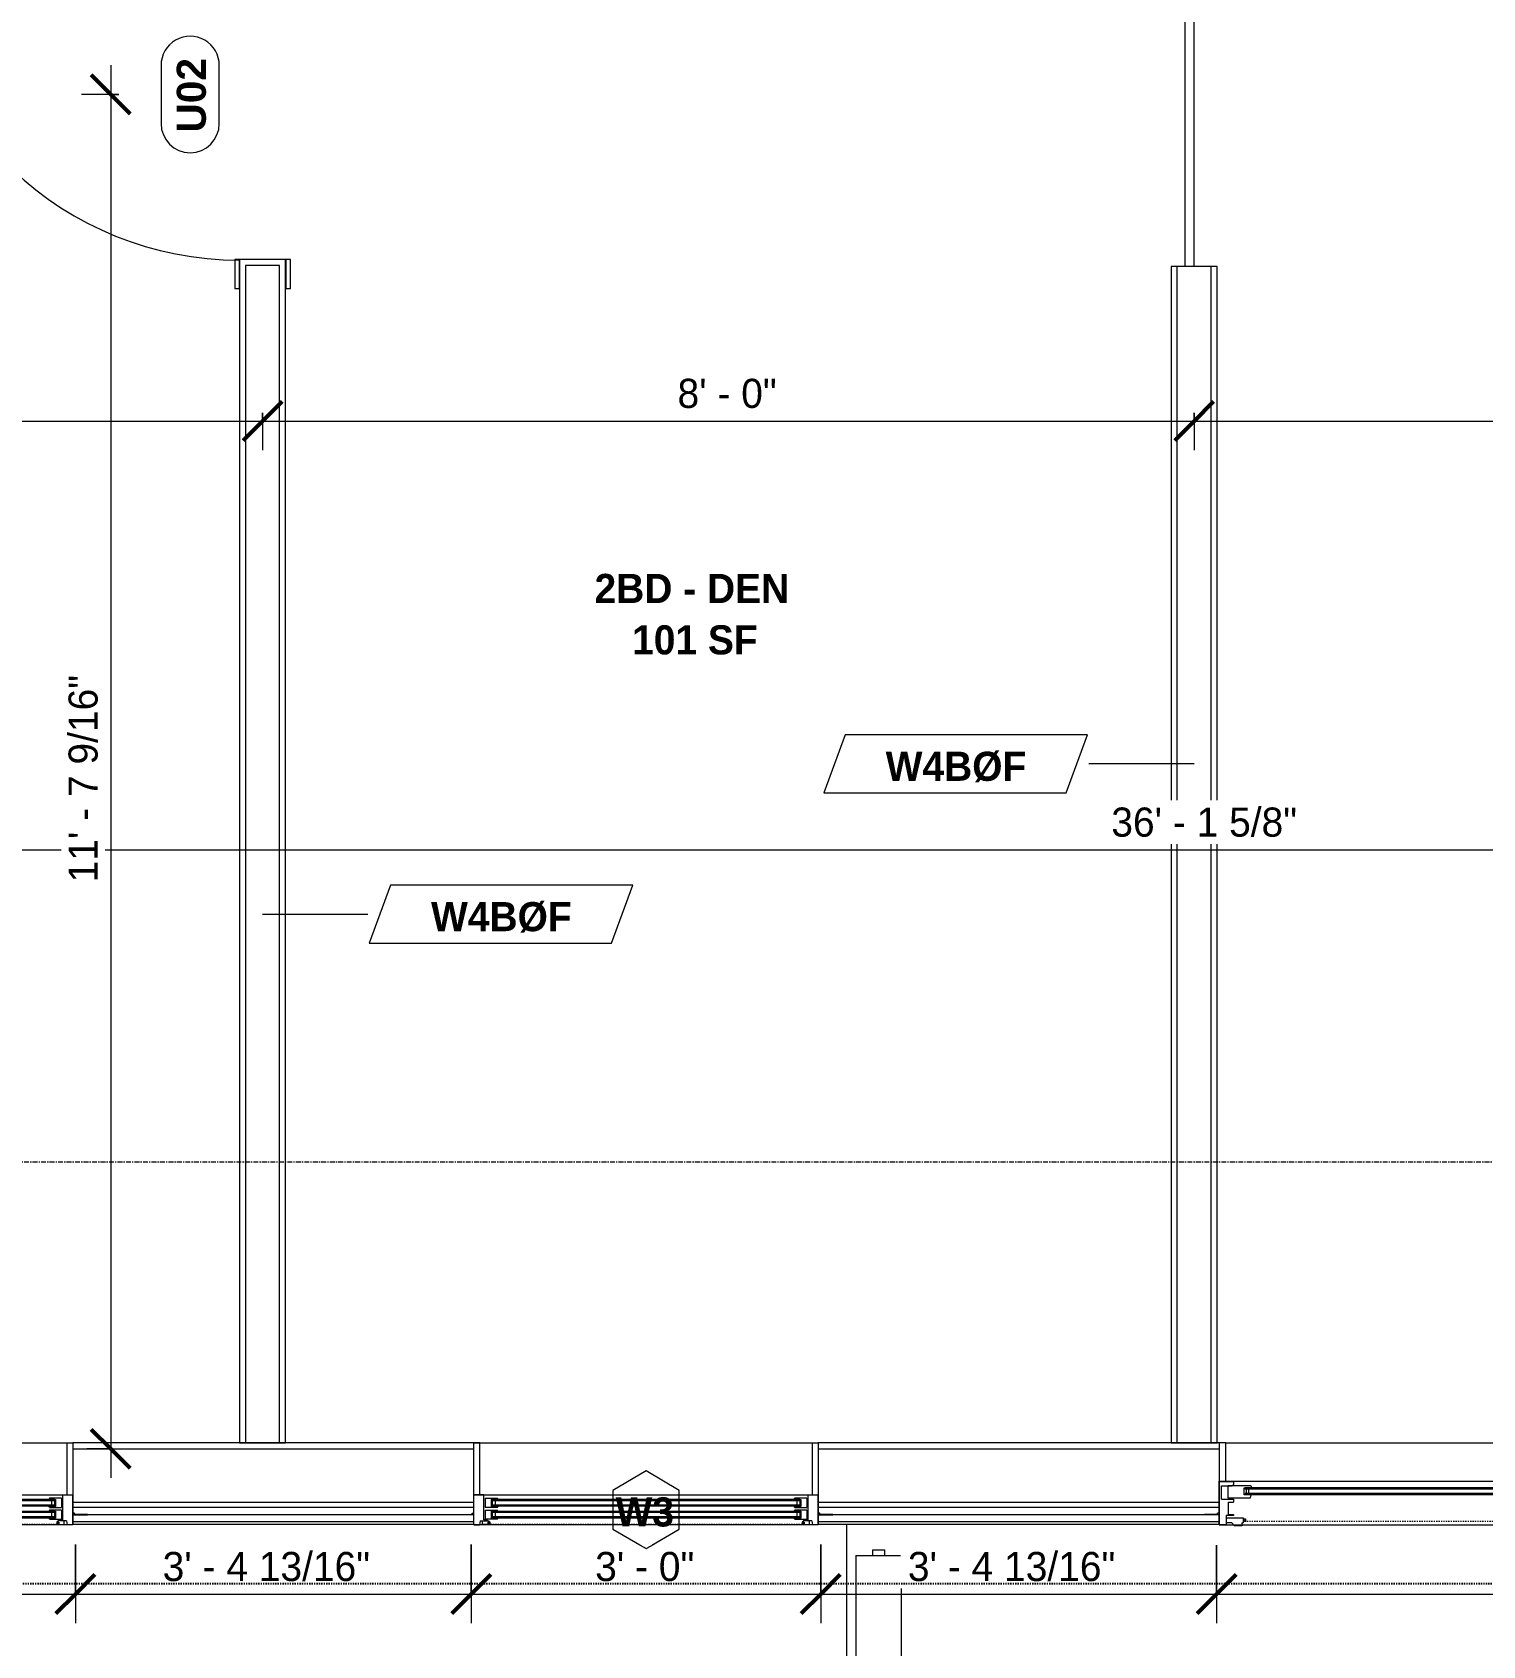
# Model space of a CAD drawing. Header units: inches. Extents: x -4058 to -1781, y 9814 to 12264.
# Drawn here: x -2414.4 to -2265, y 11235.4 to 11401.6 of the extents above; entities that cross this region are included whole.
import ezdxf

# ---------------------------------------------------------------- set-up
doc = ezdxf.new("R2010")
doc.units = ezdxf.units.IN
doc.header["$MEASUREMENT"] = 0
for name, pattern in [('Aligning Line 1_8_', [0.25, 0.125, -0.125]), ('Dash', [0.25, 0.125, -0.125]), ('Dash_2_', [0.25, 0.125, -0.125]), ('Grid Line 1_2_', [0.875, 0.5, -0.125, 0.125, -0.125])]:
    doc.linetypes.add(name, pattern=pattern)
for name, color, linetype, lineweight in [('0-1', 7, 'Continuous', 5), ('0-2', 7, 'Continuous', 9), ('A-ANNO-DIMS', 211, 'Continuous', 9), ('A-ANNO-DIMS-32', 211, 'Continuous', 9), ('A-AREA-IDEN', 2, 'Continuous', 9), ('A-DETL-GENF-1', 7, 'Continuous', 9), ('A-DETL-GENF-2', 92, 'Continuous', 18), ('A-DETL-GENF-HDLN-1', 7, 'Dash', 9), ('A-DETL-GENF-HDLN-2', 1, 'Continuous', 18), ('A-DOOR', 31, 'Continuous', 18), ('A-DOOR-1', 7, 'Continuous', 9), ('A-DOOR-2', 31, 'Continuous', 9), ('A-DOOR-FRAM-1', 7, 'Continuous', 9), ('A-DOOR-IDEN', 31, 'Continuous', 9), ('A-FLOR-1', 7, 'Continuous', 9), ('A-FLOR-2', 192, 'Continuous', 9), ('A-FLOR-HRAL-1', 7, 'Continuous', 9), ('A-GLAZ', 151, 'Continuous', 18), ('A-GLAZ-1', 7, 'Continuous', 9), ('A-GLAZ-IDEN', 152, 'Continuous', 9), ('A-WALL-1', 7, 'Continuous', 9), ('A-WALL-2', 113, 'Continuous', 9), ('A-WALL-IDEN', 211, 'Continuous', 9), ('G-ANNO-SYMB', 111, 'Aligning Line 1_8_', 9), ('S-GRID-1', 1, 'Grid Line 1_2_', 9)]:
    doc.layers.add(name, color=color, linetype=linetype, lineweight=lineweight)
doc.layers.add('0-4', color=250, linetype='Dash_2_')
doc.styles.add('Arial_B', font='arialbd.ttf', dxfattribs={"height": 3})
doc.styles.add('Century Gothic', font='ufonts.com_century-gothic.ttf', dxfattribs={"height": 3})
doc.styles.add('Century Gothic_B', font='GOTHICB.TTF', dxfattribs={"height": 3})
doc.dimstyles.new('MARKETING_DIMENSION', dxfattribs={"dimscale": 12, "dimtxt": 3.132505, "dimasz": 0.333333, "dimexe": 0.25, "dimexo": 0.166667, "dimgap": 0.041667, "dimtad": 1, "dimdec": 4, "dimrnd": 0.0625, "dimzin": 3, "dimdsep": 46, "dimlunit": 4, "dimtxsty": 'Century Gothic', "dimblk1": 'OBLIQUE', "dimblk2": 'OBLIQUE', "dimsah": 1, "dimcen": 0.09, "dimdle": 0.25, "dimazin": 0, "dimtfac": 1, "dimtdec": 4, "dimtix": 1, "dimtmove": 0, "dimatfit": 3, "dimfxl": 1, "dimtvp": 1, "dimtfill": 1, "dimfrac": 2, "dimtolj": 1, "dimtzin": 0, "dimarcsym": 2})
doc.dimstyles.new('THE_DIMENSION_STRING', dxfattribs={"dimscale": 12, "dimtxt": 3.132505, "dimasz": 0.333333, "dimexe": 0.25, "dimexo": 0.166667, "dimgap": 0.041667, "dimtad": 1, "dimdec": 4, "dimrnd": 0.0625, "dimzin": 3, "dimdsep": 46, "dimlunit": 4, "dimtxsty": 'Century Gothic', "dimblk1": 'OBLIQUE', "dimblk2": 'OBLIQUE', "dimsah": 1, "dimcen": 0.09, "dimdle": 0.25, "dimazin": 0, "dimtfac": 1, "dimtdec": 4, "dimtix": 1, "dimtmove": 0, "dimatfit": 3, "dimfxl": 1, "dimtvp": 1, "dimtfill": 1, "dimfrac": 2, "dimtolj": 1, "dimtzin": 0, "dimarcsym": 2})
doc.dimstyles.new('THE_DIMENSION_STRING_3', dxfattribs={"dimscale": 12, "dimtxt": 3.132505, "dimasz": 0.333333, "dimexe": 0.25, "dimexo": 0.166667, "dimgap": 0.041667, "dimtad": 1, "dimdec": 4, "dimrnd": 0.0625, "dimzin": 3, "dimdsep": 46, "dimlunit": 4, "dimtxsty": 'Century Gothic', "dimblk1": 'OBLIQUE', "dimblk2": 'OBLIQUE', "dimsah": 1, "dimcen": 0.09, "dimdle": 0.25, "dimazin": 0, "dimtfac": 1, "dimtdec": 4, "dimtix": 1, "dimtmove": 0, "dimatfit": 3, "dimfxl": 1, "dimtvp": 1, "dimtfill": 1, "dimfrac": 2, "dimtolj": 1, "dimtzin": 0, "dimarcsym": 2})
doc.dimstyles.new('THE_DIMENSION_STRING_4', dxfattribs={"dimscale": 12, "dimtxt": 3.132505, "dimasz": 0.333333, "dimexe": 0.25, "dimexo": 0.166667, "dimgap": 0.041667, "dimtad": 1, "dimdec": 4, "dimrnd": 0.0625, "dimzin": 3, "dimdsep": 46, "dimlunit": 4, "dimtxsty": 'Century Gothic', "dimblk1": 'OBLIQUE', "dimblk2": 'OBLIQUE', "dimsah": 1, "dimcen": 0.09, "dimdle": 0.25, "dimazin": 0, "dimtfac": 1, "dimtdec": 4, "dimtix": 1, "dimtmove": 0, "dimatfit": 3, "dimfxl": 1, "dimtvp": 1, "dimtfill": 1, "dimfrac": 2, "dimtolj": 1, "dimtzin": 0, "dimarcsym": 2})

# ---------------------------------------------------------------- blocks, each defined once
blk = doc.blocks.new('Window-Double_Hung-Marvin-Essential - ESDH3066 - 3rd floor-3357212-UNITS PLANS - 3RD FLOOR')
at = {"layer": 'A-DETL-GENF-HDLN-1'}
blk.add_line((16.1, -4.22), (-16.5, -4.22), dxfattribs=at)
at = {"layer": 'A-DETL-GENF-HDLN-2'}
for p, q in [((-17.13, 4.19), (-17.75, 4.19)), ((-17.13, -1.16), (-17.13, 4.19)), ((17.12, 4.19), (17.75, 4.19)), ((17.12, 4.19), (17.12, -1.16)), ((-16.72, -1.19), (-17.75, -1.19)), ((-17.75, -4.28), (-17.75, -1.19)), ((-16.72, -3.77), (-16.72, -1.19)), ((-16.56, -1.53), (-15.34, -1.53)), ((-16.56, -1.53), (-16.56, -2.47)), ((-15.28, -1.65), (-15.94, -1.65)), ((-15.94, -1.65), (-15.94, -2.37)), ((-15.34, -1.53), (-15.28, -1.59)), ((-15.28, -1.59), (-15.28, -1.65)), ((15.34, -1.53), (15.28, -1.59)), ((15.28, -1.59), (15.28, -1.65)), ((15.28, -1.65), (15.94, -1.65)), ((16.56, -1.53), (15.34, -1.53)), ((15.94, -1.65), (15.94, -2.37)), ((16.56, -1.53), (16.56, -2.47)), ((16.72, -3.77), (16.72, -1.19)), ((16.72, -1.19), (17.75, -1.19)), ((17.75, -4.28), (17.75, -1.19)), ((-19.25, -3.23), (-19.25, -3.19)), ((-19.25, -3.19), (-17.9, -3.19)), ((-17.75, -3.23), (-19.25, -3.23)), ((-17.9, -3.19), (-17.9, -3.08)), ((-17.9, -3.08), (-17.75, -3.08)), ((-15.34, -2.47), (-16.56, -2.47)), ((-16.56, -2.75), (-15.34, -2.75)), ((-16.56, -2.75), (-16.56, -3.69)), ((-15.94, -2.37), (-15.28, -2.37)), ((-15.28, -2.87), (-15.94, -2.87)), ((-15.94, -2.87), (-15.94, -3.59)), ((-15.84, -1.66), (-15.84, -2.35)), ((-15.84, -2.88), (-15.84, -3.57)), ((-15.54, -1.79), (-15.54, -2.23)), ((-15.54, -3.01), (-15.54, -3.45)), ((-15.34, -2.47), (-15.28, -2.41)), ((-15.34, -2.75), (-15.28, -2.81)), ((-15.28, -2.37), (-15.28, -2.41)), ((-15.28, -2.81), (-15.28, -2.87)), ((15.28, -2.37), (15.28, -2.41)), ((15.94, -2.37), (15.28, -2.37)), ((15.34, -2.47), (15.28, -2.41)), ((15.34, -2.75), (15.28, -2.81)), ((15.28, -2.81), (15.28, -2.87)), ((15.28, -2.87), (15.94, -2.87)), ((15.34, -2.47), (16.56, -2.47)), ((16.56, -2.75), (15.34, -2.75)), ((15.54, -1.79), (15.54, -2.23)), ((15.54, -3.01), (15.54, -3.45)), ((15.84, -1.66), (15.84, -2.35)), ((15.84, -2.88), (15.84, -3.57)), ((15.94, -2.87), (15.94, -3.59)), ((16.56, -2.75), (16.56, -3.69)), ((17.9, -3.08), (17.75, -3.08)), ((17.75, -3.23), (19.25, -3.23)), ((17.9, -3.19), (17.9, -3.08)), ((19.25, -3.19), (17.9, -3.19)), ((19.25, -3.23), (19.25, -3.19)), ((-17.75, -4.28), (-17.16, -4.28)), ((-17.08, -3.87), (-17.16, -4.28)), ((-17.08, -3.87), (-16.19, -3.87)), ((-16.85, -4.25), (-16.85, -3.87)), ((-16.3, -4.25), (-16.85, -4.25)), ((-16.38, -3.77), (-16.72, -3.77)), ((-15.34, -3.69), (-16.56, -3.69)), ((-16.38, -3.87), (-16.38, -3.77)), ((-16.18, -4.01), (-16.3, -4.01)), ((-16.3, -4.01), (-16.3, -4.25)), ((-16.19, -3.87), (-16.19, -3.97)), ((-16.19, -3.97), (-16.1, -3.97)), ((-16.18, -4.22), (-16.18, -4.01)), ((-16.18, -4.22), (-16.1, -4.22)), ((-16.1, -3.97), (-16.1, -4.22)), ((-15.94, -3.59), (-15.28, -3.59)), ((-15.34, -3.69), (-15.28, -3.63)), ((-15.28, -3.59), (-15.28, -3.63)), ((15.28, -3.59), (15.28, -3.63)), ((15.94, -3.59), (15.28, -3.59)), ((15.34, -3.69), (15.28, -3.63)), ((15.34, -3.69), (16.56, -3.69)), ((16.19, -3.97), (16.1, -3.97)), ((16.1, -3.97), (16.1, -4.22)), ((16.18, -4.22), (16.1, -4.22)), ((16.18, -4.22), (16.18, -4.01)), ((16.18, -4.01), (16.3, -4.01)), ((17.08, -3.87), (16.19, -3.87)), ((16.19, -3.87), (16.19, -3.97)), ((16.3, -4.01), (16.3, -4.25)), ((16.3, -4.25), (16.85, -4.25)), ((16.38, -3.87), (16.38, -3.77)), ((16.38, -3.77), (16.72, -3.77)), ((16.85, -4.25), (16.85, -3.87)), ((17.08, -3.87), (17.16, -4.28)), ((17.75, -4.28), (17.16, -4.28))]:
    blk.add_line(p, q, dxfattribs=at)
at = {"layer": 'A-GLAZ'}
for p, q in [((15.84, -1.66), (-15.84, -1.66)), ((15.84, -1.79), (-15.84, -1.79)), ((15.84, -2.23), (-15.84, -2.23)), ((15.84, -2.35), (-15.84, -2.35)), ((15.84, -2.88), (-15.84, -2.88)), ((15.84, -3.01), (-15.84, -3.01)), ((15.84, -3.45), (-15.84, -3.45)), ((15.84, -3.57), (-15.84, -3.57))]:
    blk.add_line(p, q, dxfattribs=at)
at = {"layer": 'A-GLAZ-1'}
for p, q in [((-17.75, 4.19), (17.75, 4.19)), ((-17.75, -1.16), (-17.75, 4.19)), ((17.75, 4.19), (17.75, -1.16)), ((-17.75, -1.19), (17.75, -1.19)), ((-17.75, -4.28), (-17.75, -1.19)), ((17.75, -1.19), (17.75, -4.28)), ((17.75, -4.28), (-17.75, -4.28)), ((17.75, -4.19), (20.4, -4.19)), ((20.4, -4.25), (17.75, -4.25)), ((20.4, -4.19), (20.4, -4.25))]:
    blk.add_line(p, q, dxfattribs=at)
blk = doc.blocks.new('Door-Sliding-Marvin-2_Panel_Patio_Door-Essential - MARVIN ESSENTIAL SLIDING - 6_-0_X6_-10_ - 3RD FLOOR-3344819-UNITS PLANS - 3RD FLOOR')
at = {"layer": 'A-DETL-GENF-1'}
for p, q in [((-32.87, 2.72), (-32.87, 2.27)), ((-32.61, 2.72), (-32.61, 2.27))]:
    blk.add_line(p, q, dxfattribs=at)
at = {"layer": 'A-DETL-GENF-2'}
for p, q in [((-35, 4.28), (-35.75, 4.28)), ((-35.75, 4.28), (-35.75, -0.19)), ((-35, 3.31), (-35, 4.28)), ((-37.25, 3.19), (-37.25, 3.23)), ((-35.75, 3.23), (-37.25, 3.23)), ((-35.91, 3.19), (-37.25, 3.19)), ((-35.91, 3.19), (-35.91, 3.08)), ((-35.75, 3.08), (-35.91, 3.08)), ((-34.25, 3.31), (-35, 3.31)), ((-34.81, 3.19), (-32.46, 3.19)), ((-34.81, 1.94), (-34.81, 3.19)), ((-32.41, 1.94), (-34.81, 1.94)), ((-34.25, 3.19), (-34.25, 3.31)), ((-34.25, 1.62), (-34.25, 1.94)), ((-32.38, 2.87), (-33.09, 2.87)), ((-33.09, 2.87), (-33.09, 2.12)), ((-33.09, 2.12), (-32.34, 2.12)), ((-32.98, 2.72), (-32.98, 2.87)), ((-32.98, 2.27), (-32.98, 2.12)), ((-32.46, 3.19), (-32.38, 2.87)), ((-32.34, 2), (-32.41, 1.94)), ((-32.34, 2.12), (-32.34, 2)), ((-35.5, 1.62), (-35.5, 0.25)), ((-35.5, 1.62), (-34.25, 1.62)), ((-35.5, 0.25), (-34.39, 0.25)), ((-34.39, 0.25), (-34.25, 0.1)), ((-34.25, -0.19), (-34.25, 0.1)), ((-35.75, -0.19), (-34.25, -0.19)), ((-35.06, -0.22), (-35.75, -0.22)), ((-35.75, -0.22), (-35.75, -4.19)), ((-35.06, -4.19), (-35.06, -0.22)), ((35.06, -0.22), (35.06, -4.19)), ((35.75, -0.22), (35.06, -0.22)), ((35.75, -4.19), (35.75, -0.22)), ((-35.75, -4.19), (-35.06, -4.19)), ((35.06, -4.19), (35.75, -4.19))]:
    blk.add_line(p, q, dxfattribs=at)
at = {"layer": 'A-DETL-GENF-HDLN-1'}
blk.add_line((1.75, 3.94), (33.01, 3.94), dxfattribs=at)
at = {"layer": 'A-DETL-GENF-HDLN-2'}
for p, q in [((-0.24, 4.05), (-0.24, 3.53)), ((0.34, 4.05), (-0.24, 4.05)), ((-0.24, 3.53), (1.51, 3.53)), ((0.6, 4.36), (0.34, 4.05)), ((1.35, 4.36), (0.6, 4.36)), ((1.35, 4.05), (1.35, 4.36)), ((1.35, 4.05), (1.51, 4.05)), ((1.51, 3.69), (1.51, 4.05)), ((1.71, 3.69), (1.51, 3.69)), ((1.51, 3.65), (1.75, 3.65)), ((1.51, 3.53), (1.51, 3.65)), ((1.64, 3.83), (1.64, 3.94)), ((1.75, 3.94), (1.64, 3.94)), ((1.64, 3.83), (1.71, 3.83)), ((1.71, 3.83), (1.71, 3.69)), ((1.75, 3.65), (1.75, 3.94)), ((33.01, 3.94), (33.12, 3.94)), ((33.01, 3.65), (33.01, 3.94)), ((33.25, 3.65), (33.01, 3.65)), ((33.12, 3.83), (33.05, 3.83)), ((33.05, 3.83), (33.05, 3.69)), ((33.05, 3.69), (33.25, 3.69)), ((33.12, 3.83), (33.12, 3.94)), ((33.25, 3.69), (33.25, 4.05)), ((33.41, 4.05), (33.25, 4.05)), ((33.25, 3.53), (33.25, 3.65)), ((35, 3.53), (33.25, 3.53)), ((33.41, 4.05), (33.41, 4.36)), ((33.41, 4.36), (34.16, 4.36)), ((34.16, 4.36), (34.42, 4.05)), ((34.42, 4.05), (35, 4.05)), ((35, 4.28), (35.75, 4.28)), ((35, 3.31), (35, 4.28)), ((35.75, 4.28), (35.75, -0.19)), ((-32.87, 2.72), (-32.87, 2.27)), ((-32.61, 2.72), (-32.61, 2.27)), ((-0.66, 2.12), (-1.41, 2.12)), ((-1.41, 2.12), (-1.41, 2)), ((-1.41, 2), (-1.34, 1.94)), ((-1.29, 3.19), (-1.38, 2.87)), ((-1.38, 2.87), (-0.66, 2.87)), ((-1.34, 1.94), (0.87, 1.94)), ((0.87, 3.19), (-1.29, 3.19)), ((-1.14, 2.72), (-1.14, 2.27)), ((-0.88, 2.72), (-0.88, 2.27)), ((0.24, 1.82), (-0.88, 1.72)), ((-0.88, 0.25), (-0.88, 1.72)), ((-0.77, 2.72), (-0.77, 2.87)), ((-0.77, 2.27), (-0.77, 2.12)), ((-0.66, 2.87), (-0.66, 2.12)), ((-0.43, 1.68), (0.43, 1.76)), ((-0.43, 1.58), (-0.43, 1.68)), ((-0.24, 1.62), (0.87, 1.72)), ((-0.24, 1.62), (-0.24, 1.7)), ((0.24, 1.93), (0.24, 1.86)), ((0.24, 1.86), (0.43, 1.86)), ((0.24, 1.82), (0.24, 1.74)), ((0.43, 1.86), (0.43, 1.76)), ((0.87, 1.72), (0.87, 3.19)), ((34.25, 3.19), (34.25, 3.31)), ((34.25, 3.31), (35, 3.31)), ((34.81, 3.19), (34.25, 3.19)), ((34.81, 1.94), (34.25, 1.94)), ((34.25, 1.62), (34.25, 1.94)), ((34.81, 1.94), (34.81, 3.19)), ((35.75, 3.23), (37.25, 3.23)), ((35.75, 3.08), (35.9, 3.08)), ((35.9, 3.19), (35.9, 3.08)), ((35.9, 3.19), (37.25, 3.19)), ((37.25, 3.19), (37.25, 3.23)), ((-0.88, 1.5), (1.29, 1.5)), ((1.34, 0.25), (-0.88, 0.25)), ((-0.24, 1.58), (-0.43, 1.58)), ((-0.24, 1.51), (-0.24, 1.58)), ((0.66, 1.19), (0.66, 0.44)), ((1.37, 1.19), (0.66, 1.19)), ((0.66, 0.44), (1.41, 0.44)), ((0.77, 1.04), (0.77, 1.19)), ((0.77, 0.58), (0.77, 0.44)), ((0.88, 1.04), (0.88, 0.58)), ((1.14, 1.04), (1.14, 0.58)), ((1.29, 1.5), (1.37, 1.19)), ((1.41, 0.31), (1.34, 0.25)), ((1.41, 0.44), (1.41, 0.31)), ((33.16, 0.44), (32.41, 0.44)), ((32.41, 0.44), (32.41, 0.31)), ((32.41, 0.31), (32.47, 0.25)), ((32.52, 1.5), (32.44, 1.19)), ((32.44, 1.19), (33.16, 1.19)), ((32.47, 0.25), (34.84, 0.25)), ((34.84, 1.5), (32.52, 1.5)), ((32.68, 1.04), (32.68, 0.58)), ((32.93, 1.04), (32.93, 0.58)), ((33.04, 1.04), (33.04, 1.19)), ((33.04, 0.58), (33.04, 0.44)), ((33.16, 1.19), (33.16, 0.44)), ((35.5, 1.62), (34.25, 1.62)), ((34.39, 0.25), (34.25, 0.1)), ((34.25, -0.19), (34.25, 0.1)), ((35.5, 0.25), (34.39, 0.25)), ((34.84, 0.25), (34.84, 1.5)), ((35.5, 1.62), (35.5, 0.25)), ((35.75, -0.19), (34.25, -0.19))]:
    blk.add_line(p, q, dxfattribs=at)
at = {"layer": 'A-DOOR'}
for p, q in [((-32.98, 2.87), (-0.77, 2.87)), ((-32.98, 2.72), (-0.77, 2.72)), ((-32.98, 2.27), (-0.77, 2.27)), ((-32.98, 2.12), (-0.77, 2.12)), ((0.77, 1.19), (33.04, 1.19)), ((0.77, 1.04), (33.04, 1.04)), ((0.77, 0.58), (33.04, 0.58)), ((0.77, 0.44), (33.04, 0.44))]:
    blk.add_line(p, q, dxfattribs=at)
at = {"layer": 'A-DOOR-1'}
for p, q in [((-35.75, 4.25), (-40.68, 4.25)), ((-40.68, 4.25), (-40.68, 4.19))]:
    blk.add_line(p, q, dxfattribs=at)
at = {"layer": 'A-DOOR-FRAM-1'}
for p, q in [((35.75, 4.28), (-35.75, 4.28)), ((-35.75, 4.28), (-35.75, -0.19)), ((35.75, -0.19), (35.75, 4.28)), ((-35.75, -0.19), (35.75, -0.19))]:
    blk.add_line(p, q, dxfattribs=at)
blk = doc.blocks.new('Railing - Baluster_01-2700443-UNITS PLANS - 3RD FLOOR')
at = {"layer": 'A-FLOR-HRAL-1'}
for p, q in [((-0.59, 1.18), (0.59, 1.18)), ((-0.59, 0.59), (-0.59, 1.18)), ((0.59, 1.18), (0.59, 0.59))]:
    blk.add_line(p, q, dxfattribs=at)
blk = doc.blocks.new('Railing - Railing-3381855-UNITS PLANS - 3RD FLOOR')
at = {"layer": 'A-FLOR-HRAL-1'}
for p, q in [((-2329.57, 11244.64), (-2329.57, 11181.39)), ((-2329.57, 11244.64), (-2329.1, 11244.64)), ((-2329.1, 11244.64), (-2325.32, 11244.64)), ((-2325.32, 11244.64), (-2324.85, 11244.64)), ((-2324.85, 11186.11), (-2324.85, 11244.64)), ((-2220.25, 11244.64), (-2220.25, 11186.11)), ((-2220.25, 11244.64), (-2219.78, 11244.64)), ((-2219.78, 11244.64), (-2216, 11244.64)), ((-2216, 11244.64), (-2215.52, 11244.64)), ((-2215.52, 11214.59), (-2215.52, 11244.64)), ((-2215.52, 11181.39), (-2215.52, 11210.26)), ((-2220.25, 11186.11), (-2324.85, 11186.11)), ((-2329.57, 11181.39), (-2215.52, 11181.39))]:
    blk.add_line(p, q, dxfattribs=at)
for points, knots in [([(-2325.32, 11185.64), (-2325.28, 11185.68), (-2325.22, 11185.74), (-2325.14, 11185.82), (-2325.09, 11185.87), (-2325.06, 11185.9), (-2325.02, 11185.94), (-2324.99, 11185.97), (-2324.97, 11186), (-2324.94, 11186.02), (-2324.91, 11186.05), (-2324.88, 11186.08), (-2324.86, 11186.11), (-2324.85, 11186.11), (-2324.85, 11186.11)], [0, 0, 0, 0, 0.166667, 0.25, 0.333333, 0.375, 0.416667, 0.5, 0.541667, 0.583333, 0.666667, 0.75, 0.833333, 1, 1, 1, 1]), ([(-2219.78, 11185.64), (-2219.82, 11185.68), (-2219.88, 11185.74), (-2219.96, 11185.82), (-2220, 11185.87), (-2220.04, 11185.9), (-2220.07, 11185.94), (-2220.1, 11185.97), (-2220.13, 11186), (-2220.16, 11186.02), (-2220.19, 11186.05), (-2220.21, 11186.08), (-2220.24, 11186.11), (-2220.25, 11186.11), (-2220.25, 11186.11)], [0, 0, 0, 0, 0.166667, 0.25, 0.333333, 0.375, 0.416667, 0.5, 0.541667, 0.583333, 0.666667, 0.75, 0.833333, 1, 1, 1, 1]), ([(-2329.57, 11181.39), (-2329.57, 11181.39), (-2329.56, 11181.4), (-2329.54, 11181.42), (-2329.51, 11181.45), (-2329.48, 11181.48), (-2329.46, 11181.51), (-2329.43, 11181.53), (-2329.39, 11181.57), (-2329.35, 11181.62), (-2329.31, 11181.65), (-2329.27, 11181.69), (-2329.2, 11181.76), (-2329.14, 11181.82), (-2329.1, 11181.86)], [0, 0, 0, 0, 0.166667, 0.25, 0.333333, 0.416667, 0.458333, 0.5, 0.583333, 0.666667, 0.708333, 0.75, 0.833333, 1, 1, 1, 1]), ([(-2215.52, 11181.39), (-2215.52, 11181.39), (-2215.53, 11181.4), (-2215.56, 11181.42), (-2215.59, 11181.45), (-2215.61, 11181.48), (-2215.64, 11181.51), (-2215.67, 11181.53), (-2215.71, 11181.57), (-2215.75, 11181.62), (-2215.79, 11181.65), (-2215.82, 11181.69), (-2215.89, 11181.76), (-2215.95, 11181.82), (-2216, 11181.86)], [0, 0, 0, 0, 0.166667, 0.25, 0.333333, 0.416667, 0.458333, 0.5, 0.583333, 0.666667, 0.708333, 0.75, 0.833333, 1, 1, 1, 1])]:
    blk.add_open_spline(points, degree=3, knots=knots, dxfattribs=at)
blk.add_blockref('Railing - Baluster_01-2700443-UNITS PLANS - 3RD FLOOR', (-2327.21, 11244.05))
blk = doc.blocks.new('CTR - 1st Phase - Shell_rvt-1-UNITS PLANS - 3RD FLOOR')
at = {"layer": 'A-FLOR-1'}
blk.add_line((-2330.54, 11247.89), (-2330.54, 11214.97), dxfattribs=at)
at = {"layer": 'A-WALL-1'}
for p, q in [((-2368.94, 11256.26), (-2410.24, 11256.26)), ((-2410.24, 11255.64), (-2368.94, 11255.64)), ((-2292.14, 11256.26), (-2333.44, 11256.26)), ((-2333.44, 11255.64), (-2292.14, 11255.64)), ((-2292.14, 11252.26), (-2292.14, 11252.3)), ((-2410.24, 11250.92), (-2410.24, 11250.89)), ((-2410.24, 11250.14), (-2368.94, 11250.14)), ((-2368.94, 11250.89), (-2368.94, 11250.92)), ((-2333.44, 11250.92), (-2333.44, 11250.89)), ((-2333.44, 11250.14), (-2292.14, 11250.14)), ((-2410.24, 11249.64), (-2368.94, 11249.64)), ((-2410.24, 11248.89), (-2368.94, 11248.89)), ((-2333.44, 11249.64), (-2292.14, 11249.64)), ((-2333.44, 11248.89), (-2292.14, 11248.89)), ((-2410.24, 11248.14), (-2368.94, 11248.14)), ((-2407.59, 11247.89), (-2368.94, 11247.89)), ((-2333.44, 11248.14), (-2292.14, 11248.14)), ((-2330.79, 11247.89), (-2292.14, 11247.89))]:
    blk.add_line(p, q, dxfattribs=at)
at = {"layer": '0-2'}
for name, p in [('Window-Double_Hung-Marvin-Essential - ESDH3066 - 3rd floor-3357212-UNITS PLANS - 3RD FLOOR', (-2427.99, 11252.08)), ('Window-Double_Hung-Marvin-Essential - ESDH3066 - 3rd floor-3357212-UNITS PLANS - 3RD FLOOR', (-2351.19, 11252.08)), ('Railing - Railing-3381855-UNITS PLANS - 3RD FLOOR', (0, 0))]:
    blk.add_blockref(name, p, dxfattribs=at)
at = {"layer": '0-2', "rotation": 180}
blk.add_blockref('Door-Sliding-Marvin-2_Panel_Patio_Door-Essential - MARVIN ESSENTIAL SLIDING - 6_-0_X6_-10_ - 3RD FLOOR-3344819-UNITS PLANS - 3RD FLOOR', (-2256.39, 11252.08), dxfattribs=at)
blk = doc.blocks.new('SWING - SINGLE - FLUSH - SWING - FLUSH - 2-10 x 6-8 - PRIVACY-4202128-UNITS PLANS - 3RD FLOOR')
at = {"layer": 'A-DOOR-2'}
for p, q in [((15, 2.37), (15, 36.38)), ((17, 36.38), (15, 36.38)), ((17, 2.37), (17, 36.38)), ((-17, 2.87), (-20, 2.87)), ((-20, 2.87), (-20, 2.37)), ((-20, 2.37), (-17, 2.37)), ((-17, 2.37), (-17, 2.87)), ((17, 2.37), (15, 2.37)), ((20, 2.87), (17, 2.87)), ((17, 2.87), (17, 2.37)), ((17, 2.37), (20, 2.37)), ((20, 2.37), (20, 2.87)), ((-17, -2.38), (-20, -2.38)), ((-20, -2.38), (-20, -2.88)), ((-20, -2.88), (-17, -2.88)), ((-17, -2.88), (-17, -2.38)), ((20, -2.38), (17, -2.38)), ((17, -2.38), (17, -2.88)), ((17, -2.88), (20, -2.88)), ((20, -2.88), (20, -2.38))]:
    blk.add_line(p, q, dxfattribs=at)
blk.add_arc((17, 2.37), 34.07, 93.3657, 180, dxfattribs=at)
blk = doc.blocks.new('DIMBLOCK140-UNITS PLANS - 3RD FLOOR')
at = {"layer": 'A-ANNO-DIMS-32'}
for p, q in [((-2445.99, 11245.8), (-2445.99, 11237.68)), ((-2445.99, 11240.68), (-2445.99, 11245.8)), ((-2409.99, 11245.8), (-2409.99, 11237.68)), ((-2409.99, 11240.68), (-2409.99, 11245.8)), ((-2445.99, 11240.68), (-2409.99, 11240.68))]:
    blk.add_line(p, q, dxfattribs=at)
at = {"layer": 'A-ANNO-DIMS-32', "lineweight": 50}
for p, q in [((-2445.99, 11240.68), (-2443.99, 11242.68)), ((-2409.99, 11240.68), (-2407.99, 11242.68)), ((-2445.99, 11240.68), (-2447.99, 11238.68)), ((-2409.99, 11240.68), (-2411.99, 11238.68))]:
    blk.add_line(p, q, dxfattribs=at)
at = {"layer": 'A-ANNO-DIMS-32', "color": 0, "insert": (-2433.23, 11245.02), "char_height": 3, "width": 12.5897, "attachment_point": 1, "line_spacing_factor": 0.984502, "style": 'Century Gothic', "bg_fill": 3, "box_fill_scale": 1.25, "bg_fill_color": 256, "bg_fill_true_color": 13158600, "bg_fill_transparency": 0}
blk.add_mtext('3\' - 0"', dxfattribs=at)
blk = doc.blocks.new('_Oblique')
at = {"color": 0, "linetype": 'ByBlock', "lineweight": -2}
blk.add_line((-0.5, -0.5), (0.5, 0.5), dxfattribs=at)
blk = doc.blocks.new('DIMBLOCK141-UNITS PLANS - 3RD FLOOR')
at = {"layer": 'A-ANNO-DIMS-32'}
for p, q in [((-2409.99, 11245.8), (-2409.99, 11237.68)), ((-2409.99, 11240.68), (-2409.99, 11245.8)), ((-2369.19, 11245.8), (-2369.19, 11237.68)), ((-2369.19, 11240.68), (-2369.19, 11245.8)), ((-2409.99, 11240.68), (-2369.19, 11240.68))]:
    blk.add_line(p, q, dxfattribs=at)
at = {"layer": 'A-ANNO-DIMS-32', "lineweight": 50}
for p, q in [((-2409.99, 11240.68), (-2407.99, 11242.68)), ((-2369.19, 11240.68), (-2367.19, 11242.68)), ((-2409.99, 11240.68), (-2411.99, 11238.68)), ((-2369.19, 11240.68), (-2371.19, 11238.68))]:
    blk.add_line(p, q, dxfattribs=at)
at = {"layer": 'A-ANNO-DIMS-32', "color": 0, "insert": (-2401, 11245.02), "char_height": 3, "width": 27.387, "attachment_point": 1, "line_spacing_factor": 0.984502, "style": 'Century Gothic', "bg_fill": 3, "box_fill_scale": 1.25, "bg_fill_color": 256, "bg_fill_true_color": 13158600, "bg_fill_transparency": 0}
blk.add_mtext('3\' - 4 13/16"', dxfattribs=at)
blk = doc.blocks.new('DIMBLOCK142-UNITS PLANS - 3RD FLOOR')
at = {"layer": 'A-ANNO-DIMS-32'}
for p, q in [((-2369.19, 11245.8), (-2369.19, 11237.68)), ((-2369.19, 11240.68), (-2369.19, 11245.8)), ((-2333.19, 11245.8), (-2333.19, 11237.68)), ((-2333.19, 11240.68), (-2333.19, 11245.8)), ((-2369.19, 11240.68), (-2333.19, 11240.68))]:
    blk.add_line(p, q, dxfattribs=at)
at = {"layer": 'A-ANNO-DIMS-32', "lineweight": 50}
for p, q in [((-2369.19, 11240.68), (-2367.19, 11242.68)), ((-2333.19, 11240.68), (-2331.19, 11242.68)), ((-2369.19, 11240.68), (-2371.19, 11238.68)), ((-2333.19, 11240.68), (-2335.19, 11238.68))]:
    blk.add_line(p, q, dxfattribs=at)
at = {"layer": 'A-ANNO-DIMS-32', "color": 0, "insert": (-2356.43, 11245.02), "char_height": 3, "width": 12.5897, "attachment_point": 1, "line_spacing_factor": 0.984502, "style": 'Century Gothic', "bg_fill": 3, "box_fill_scale": 1.25, "bg_fill_color": 256, "bg_fill_true_color": 13158600, "bg_fill_transparency": 0}
blk.add_mtext('3\' - 0"', dxfattribs=at)
blk = doc.blocks.new('DIMBLOCK143-UNITS PLANS - 3RD FLOOR')
at = {"layer": 'A-ANNO-DIMS-32'}
for p, q in [((-2333.19, 11245.8), (-2333.19, 11237.68)), ((-2333.19, 11240.68), (-2333.19, 11245.8)), ((-2292.39, 11245.71), (-2292.39, 11237.68)), ((-2292.39, 11240.68), (-2292.39, 11245.71)), ((-2333.19, 11240.68), (-2292.39, 11240.68))]:
    blk.add_line(p, q, dxfattribs=at)
at = {"layer": 'A-ANNO-DIMS-32', "lineweight": 50}
for p, q in [((-2333.19, 11240.68), (-2331.19, 11242.68)), ((-2292.39, 11240.68), (-2290.39, 11242.68)), ((-2333.19, 11240.68), (-2335.19, 11238.68)), ((-2292.39, 11240.68), (-2294.39, 11238.68))]:
    blk.add_line(p, q, dxfattribs=at)
at = {"layer": 'A-ANNO-DIMS-32', "color": 0, "insert": (-2324.2, 11245.02), "char_height": 3, "width": 27.387, "attachment_point": 1, "line_spacing_factor": 0.984502, "style": 'Century Gothic', "bg_fill": 3, "box_fill_scale": 1.25, "bg_fill_color": 256, "bg_fill_true_color": 13158600, "bg_fill_transparency": 0}
blk.add_mtext('3\' - 4 13/16"', dxfattribs=at)
blk = doc.blocks.new('DIMBLOCK144-UNITS PLANS - 3RD FLOOR')
at = {"layer": 'A-ANNO-DIMS-32'}
for p, q in [((-2292.39, 11245.71), (-2292.39, 11237.68)), ((-2292.39, 11240.68), (-2292.39, 11245.71)), ((-2220.39, 11245.71), (-2220.39, 11237.68)), ((-2220.39, 11240.68), (-2220.39, 11245.71)), ((-2292.39, 11240.68), (-2220.39, 11240.68))]:
    blk.add_line(p, q, dxfattribs=at)
at = {"layer": 'A-ANNO-DIMS-32', "lineweight": 50}
for p, q in [((-2292.39, 11240.68), (-2290.39, 11242.68)), ((-2220.39, 11240.68), (-2218.39, 11242.68)), ((-2292.39, 11240.68), (-2294.39, 11238.68)), ((-2220.39, 11240.68), (-2222.39, 11238.68))]:
    blk.add_line(p, q, dxfattribs=at)
at = {"layer": 'A-ANNO-DIMS-32', "color": 0, "insert": (-2261.63, 11245.02), "char_height": 3, "width": 12.5897, "attachment_point": 1, "line_spacing_factor": 0.984502, "style": 'Century Gothic', "bg_fill": 3, "box_fill_scale": 1.25, "bg_fill_color": 256, "bg_fill_true_color": 13158600, "bg_fill_transparency": 0}
blk.add_mtext('6\' - 0"', dxfattribs=at)
blk = doc.blocks.new('DIMBLOCK553-UNITS PLANS - 3RD FLOOR')
at = {"layer": 'A-ANNO-DIMS-32', "lineweight": 50}
for p, q in [((-2509.81, 11317.36), (-2507.81, 11319.36)), ((-2076.17, 11317.36), (-2074.17, 11319.36)), ((-2509.81, 11317.36), (-2511.81, 11315.36)), ((-2076.17, 11317.36), (-2078.17, 11315.36))]:
    blk.add_line(p, q, dxfattribs=at)
at = {"layer": 'A-ANNO-DIMS-32'}
for p, q in [((-2509.81, 11318.19), (-2509.81, 11314.36)), ((-2509.81, 11317.36), (-2509.81, 11318.19)), ((-2509.81, 11317.36), (-2076.17, 11317.36)), ((-2076.17, 11318.19), (-2076.17, 11314.36)), ((-2076.17, 11317.36), (-2076.17, 11318.19))]:
    blk.add_line(p, q, dxfattribs=at)
at = {"layer": 'A-ANNO-DIMS-32', "color": 0, "insert": (-2303.24, 11321.71), "char_height": 3, "width": 24.5827, "attachment_point": 1, "line_spacing_factor": 0.984502, "style": 'Century Gothic', "bg_fill": 3, "box_fill_scale": 1.25, "bg_fill_color": 256, "bg_fill_true_color": 13158600, "bg_fill_transparency": 0}
blk.add_mtext('36\' - 1 5/8"', dxfattribs=at)
blk = doc.blocks.new('Window Tag - ONE-4156801-UNITS PLANS - 3RD FLOOR')
at = {"layer": 'A-GLAZ-IDEN'}
for p, q in [((0, 0.125), (-0.1071, 0.0619)), ((0.107, 0.062), (0, 0.125)), ((-0.1071, 0.0619), (-0.1071, -0.0619)), ((0.107, -0.0624), (0.107, 0.062)), ((-0.1071, -0.0619), (0, -0.125)), ((0, -0.125), (0.107, -0.0624))]:
    blk.add_line(p, q, dxfattribs=at)
blk = doc.blocks.new('DIMBLOCK973-UNITS PLANS - 3RD FLOOR')
at = {"layer": 'A-ANNO-DIMS-32'}
for p, q in [((-2513.12, 11354.62), (-2513.12, 11364.53)), ((-2516.12, 11361.53), (-2390.7, 11361.53)), ((-2513.12, 11361.53), (-2513.12, 11354.62)), ((-2390.7, 11362.36), (-2390.7, 11358.53)), ((-2390.7, 11361.53), (-2390.7, 11362.36))]:
    blk.add_line(p, q, dxfattribs=at)
at = {"layer": 'A-ANNO-DIMS-32', "lineweight": 50}
for p, q in [((-2513.12, 11361.53), (-2511.12, 11363.53)), ((-2390.7, 11361.53), (-2388.7, 11363.53)), ((-2513.12, 11361.53), (-2515.12, 11359.53)), ((-2390.7, 11361.53), (-2392.7, 11359.53))]:
    blk.add_line(p, q, dxfattribs=at)
at = {"layer": 'A-ANNO-DIMS-32', "color": 0, "insert": (-2463.32, 11365.88), "char_height": 3, "width": 27.387, "attachment_point": 1, "line_spacing_factor": 0.984502, "style": 'Century Gothic', "bg_fill": 3, "box_fill_scale": 1.25, "bg_fill_color": 256, "bg_fill_true_color": 13158600, "bg_fill_transparency": 0}
blk.add_mtext('10\' - 2 7/16"', dxfattribs=at)
blk = doc.blocks.new('DIMBLOCK974-UNITS PLANS - 3RD FLOOR')
at = {"layer": 'A-ANNO-DIMS-32', "lineweight": 50}
for p, q in [((-2390.7, 11361.53), (-2388.7, 11363.53)), ((-2294.7, 11361.53), (-2292.7, 11363.53)), ((-2390.7, 11361.53), (-2392.7, 11359.53)), ((-2294.7, 11361.53), (-2296.7, 11359.53))]:
    blk.add_line(p, q, dxfattribs=at)
at = {"layer": 'A-ANNO-DIMS-32'}
for p, q in [((-2390.7, 11362.36), (-2390.7, 11358.53)), ((-2390.7, 11361.53), (-2390.7, 11362.36)), ((-2390.7, 11361.53), (-2294.7, 11361.53)), ((-2294.7, 11362.36), (-2294.7, 11358.53)), ((-2294.7, 11361.53), (-2294.7, 11362.36))]:
    blk.add_line(p, q, dxfattribs=at)
at = {"layer": 'A-ANNO-DIMS-32', "color": 0, "insert": (-2347.94, 11365.88), "char_height": 3, "width": 12.5897, "attachment_point": 1, "line_spacing_factor": 0.984502, "style": 'Century Gothic', "bg_fill": 3, "box_fill_scale": 1.25, "bg_fill_color": 256, "bg_fill_true_color": 13158600, "bg_fill_transparency": 0}
blk.add_mtext('8\' - 0"', dxfattribs=at)
blk = doc.blocks.new('DIMBLOCK975-UNITS PLANS - 3RD FLOOR')
at = {"layer": 'A-ANNO-DIMS-32', "lineweight": 50}
for p, q in [((-2294.7, 11361.53), (-2292.7, 11363.53)), ((-2076.17, 11361.53), (-2074.17, 11363.53)), ((-2294.7, 11361.53), (-2296.7, 11359.53)), ((-2076.17, 11361.53), (-2078.17, 11359.53))]:
    blk.add_line(p, q, dxfattribs=at)
at = {"layer": 'A-ANNO-DIMS-32'}
for p, q in [((-2076.17, 11359.11), (-2076.17, 11364.53)), ((-2294.7, 11362.36), (-2294.7, 11358.53)), ((-2294.7, 11361.53), (-2294.7, 11362.36)), ((-2294.7, 11361.53), (-2073.17, 11361.53)), ((-2076.17, 11361.53), (-2076.17, 11359.11))]:
    blk.add_line(p, q, dxfattribs=at)
at = {"layer": 'A-ANNO-DIMS-32', "color": 0, "insert": (-2195.68, 11365.88), "char_height": 3, "width": 24.5827, "attachment_point": 1, "line_spacing_factor": 0.984502, "style": 'Century Gothic', "bg_fill": 3, "box_fill_scale": 1.25, "bg_fill_color": 256, "bg_fill_true_color": 13158600, "bg_fill_transparency": 0}
blk.add_mtext('18\' - 2 1/2"', dxfattribs=at)
blk = doc.blocks.new('Wall Tag - Arch Wall-3956453-UNITS PLANS - 3RD FLOOR')
at = {"layer": 'A-WALL-IDEN'}
for p, q in [((-0.3561, 0.0937), (-0.4244, -0.0937)), ((0.4244, 0.0937), (-0.3561, 0.0937)), ((0.3561, -0.0937), (0.4244, 0.0937)), ((-0.4244, -0.0937), (0.3561, -0.0937))]:
    blk.add_line(p, q, dxfattribs=at)
blk = doc.blocks.new('Door Tag - Type Mark-2601225-UNITS PLANS - 3RD FLOOR')
at = {"layer": 'A-DOOR-IDEN'}
for p, q in [((0.09375, 0.09375), (-0.09375, 0.09375)), ((-0.09375, -0.09375), (0.09375, -0.09375))]:
    blk.add_line(p, q, dxfattribs=at)
for centre, start, end in [((-0.09375, 0), 90, 270), ((0.09375, 0), 270, 90)]:
    blk.add_arc(centre, 0.09375, start, end, dxfattribs=at)
blk = doc.blocks.new('DIMBLOCK1002-UNITS PLANS - 3RD FLOOR')
at = {"layer": 'A-ANNO-DIMS-32'}
for p, q in [((-2406.35, 11398.18), (-2406.35, 11252.64)), ((-2405.52, 11395.18), (-2409.35, 11395.18)), ((-2406.35, 11395.18), (-2405.52, 11395.18)), ((-2408.81, 11255.64), (-2403.35, 11255.64)), ((-2406.35, 11255.64), (-2408.81, 11255.64))]:
    blk.add_line(p, q, dxfattribs=at)
at = {"layer": 'A-ANNO-DIMS-32', "lineweight": 50}
for p, q in [((-2406.35, 11395.18), (-2408.35, 11397.18)), ((-2406.35, 11395.18), (-2404.35, 11393.18)), ((-2406.35, 11255.64), (-2408.35, 11257.64)), ((-2406.35, 11255.64), (-2404.35, 11253.64))]:
    blk.add_line(p, q, dxfattribs=at)
at = {"layer": 'A-ANNO-DIMS-32', "color": 0, "insert": (-2410.7, 11314), "char_height": 3, "width": 27.387, "attachment_point": 1, "rotation": 90, "line_spacing_factor": 0.984502, "style": 'Century Gothic', "bg_fill": 3, "box_fill_scale": 1.25, "bg_fill_color": 256, "bg_fill_true_color": 13158600, "bg_fill_transparency": 0}
blk.add_mtext('11\' - 7 9/16"', dxfattribs=at)

msp = doc.modelspace()

# ---------------------------------------------------------------- linework, layer by layer
at = {"layer": 'A-FLOR-2'}
for p, q in [((-2295.62374, 11377.45458), (-2295.62374, 11415.1769)), ((-2294.69874, 11377.45458), (-2294.69874, 11415.1769)), ((-2291.44874, 11256.2644), (-2221.32374, 11256.2644))]:
    msp.add_line(p, q, dxfattribs=at)
at = {"layer": 'A-WALL-2'}
for p, q in [((-2393.07374, 11378.1769), (-2393.07374, 11256.2644)), ((-2388.32374, 11378.1769), (-2393.07374, 11378.1769)), ((-2388.32374, 11256.2644), (-2388.32374, 11378.1769)), ((-2392.44874, 11377.5519), (-2392.44874, 11256.2644)), ((-2388.94874, 11377.5519), (-2392.44874, 11377.5519)), ((-2388.94874, 11256.2644), (-2388.94874, 11377.5519)), ((-2297.07374, 11377.45458), (-2297.07374, 11256.2644)), ((-2292.32374, 11377.45458), (-2297.07374, 11377.45458)), ((-2296.44874, 11256.2644), (-2296.44874, 11377.45458)), ((-2292.94874, 11256.2644), (-2292.94874, 11377.45458)), ((-2292.32374, 11256.2644), (-2292.32374, 11377.45458)), ((-2393.07374, 11256.2644), (-2388.32374, 11256.2644)), ((-2297.07374, 11256.2644), (-2292.32374, 11256.2644))]:
    msp.add_line(p, q, dxfattribs=at)
at = {"layer": 'A-WALL-IDEN'}
for p, q in [((-2294.69874, 11326.21309), (-2305.54189, 11326.21309)), ((-2390.69874, 11310.72299), (-2379.85558, 11310.72299))]:
    msp.add_line(p, q, dxfattribs=at)
at = {"layer": 'G-ANNO-SYMB'}
msp.add_line((-1939.7738, 11241.7211), (-3043.10454, 11241.7211), dxfattribs=at)

# ---------------------------------------------------------------- block references
at = {"layer": '0-1'}
msp.add_blockref('CTR - 1st Phase - Shell_rvt-1-UNITS PLANS - 3RD FLOOR', (0, 0), dxfattribs=at)
at = {"layer": 'A-DOOR-2', "rotation": 89.99999999998947}
msp.add_blockref('SWING - SINGLE - FLUSH - SWING - FLUSH - 2-10 x 6-8 - PRIVACY-4202128-UNITS PLANS - 3RD FLOOR', (-2390.69874, 11395.1769), dxfattribs=at)
at = {"layer": 'A-DOOR-IDEN', "xscale": 31.99999999999999, "yscale": 31.99999999999999, "zscale": 31.99999999999999, "rotation": 89.99999999999955}
msp.add_blockref('Door Tag - Type Mark-2601225-UNITS PLANS - 3RD FLOOR', (-2398.16451, 11395.1769), dxfattribs=at)

# ---------------------------------------------------------------- texts
at = {"layer": 'A-AREA-IDEN', "char_height": 3, "attachment_point": 1, "style": 'Century Gothic_B'}
for s, insert, width in [('2BD - DEN', (-2356.4924, 11345.78205), 24.745), ('101 SF', (-2352.61839, 11340.48491), 15.352)]:
    msp.add_mtext(s, dxfattribs=dict(at, insert=insert, width=width))
at = {"layer": 'A-DOOR-IDEN', "insert": (-2399.54436, 11391.24501), "char_height": 3, "width": 9.393, "attachment_point": 1, "rotation": 90, "style": 'Arial_B'}
msp.add_mtext('U02', dxfattribs=at)
at = {"layer": 'A-WALL-IDEN', "char_height": 3, "width": 17.372, "attachment_point": 1, "style": 'Century Gothic_B'}
for insert in [(-2326.48952, 11327.46062), (-2373.3398, 11311.97052)]:
    msp.add_mtext('W4BØF', dxfattribs=dict(at, insert=insert))

# ---------------------------------------------------------------- next in the draw order: dimensions: what is measured, and where the dimension line sits
at = {"layer": 'A-ANNO-DIMS'}
for base, p1, p2, dimstyle, override, picture, middle in [((-2390.69874, 11361.53421), (-2513.12374, 11352.61899), (-2390.69874, 11364.36263), 'MARKETING_DIMENSION', {"dimpost": '<>', "dimfxl": 122.986966}, 'DIMBLOCK973-UNITS PLANS - 3RD FLOOR', (-2451.91124, 11363.77588)), ((-2076.17374, 11317.36093), (-2509.81124, 11320.18936), (-2076.17374, 11320.18936), 'THE_DIMENSION_STRING_3', {"dimpost": '<>', "dimfxl": 433.6375}, 'DIMBLOCK553-UNITS PLANS - 3RD FLOOR', (-2292.99249, 11319.6026)), ((-2409.98624, 11240.67888), (-2445.98624, 11247.79511), (-2409.98624, 11247.79511), 'THE_DIMENSION_STRING', {"dimpost": '<>', "dimfxl": 36}, 'DIMBLOCK140-UNITS PLANS - 3RD FLOOR', (-2427.98624, 11242.75434))]:
    dim = msp.add_linear_dim(base=base, p1=p1, p2=p2, dimstyle=dimstyle, override=override, dxfattribs=at)
    dim.commit()
    dim.dimension.update_dxf_attribs({"geometry": picture, "text_midpoint": middle})

# ---------------------------------------------------------------- next in the draw order: block references
at = {"layer": 'A-WALL-IDEN', "xscale": 31.99999999999999, "yscale": 31.99999999999999, "zscale": 31.99999999999999}
for p in [(-2319.2736, 11326.21309), (-2366.12388, 11310.72299)]:
    msp.add_blockref('Wall Tag - Arch Wall-3956453-UNITS PLANS - 3RD FLOOR', p, dxfattribs=at)

# ---------------------------------------------------------------- next in the draw order: dimensions: what is measured, and where the dimension line sits
at = {"layer": 'A-ANNO-DIMS'}
dim = msp.add_linear_dim(base=(-2406.35216, 11255.6394), p1=(-2403.52374, 11395.1769), p2=(-2410.80559, 11255.6394), angle=90, dimstyle='THE_DIMENSION_STRING_4', override={"dimpost": '<>', "dimfxl": 139.727375}, dxfattribs=at)
dim.commit()
dim.dimension.update_dxf_attribs({"geometry": 'DIMBLOCK1002-UNITS PLANS - 3RD FLOOR', "text_midpoint": (-2408.59384, 11325.40815)})
for base, p1, p2, dimstyle, override, picture, middle in [((-2294.69874, 11361.53421), (-2390.69874, 11364.36263), (-2294.69874, 11364.36263), 'MARKETING_DIMENSION', {"dimpost": '<>', "dimfxl": 96}, 'DIMBLOCK974-UNITS PLANS - 3RD FLOOR', (-2342.69874, 11363.60966)), ((-2369.18624, 11240.67888), (-2409.98624, 11247.79511), (-2369.18624, 11247.79511), 'THE_DIMENSION_STRING', {"dimpost": '<>', "dimfxl": 40.8}, 'DIMBLOCK141-UNITS PLANS - 3RD FLOOR', (-2389.58624, 11242.92055))]:
    dim = msp.add_linear_dim(base=base, p1=p1, p2=p2, dimstyle=dimstyle, override=override, dxfattribs=at)
    dim.commit()
    dim.dimension.update_dxf_attribs({"geometry": picture, "text_midpoint": middle})

# ---------------------------------------------------------------- next in the draw order: linework, layer by layer
at = {"layer": 'S-GRID-1'}
msp.add_line((-1781.27288, 11285.1894), (-4041.7795, 11285.1894), dxfattribs=at)

# ---------------------------------------------------------------- next in the draw order: dimensions: what is measured, and where the dimension line sits
at = {"layer": 'A-ANNO-DIMS'}
for base, p1, p2, dimstyle, override, picture, middle in [((-2076.17374, 11361.53421), (-2294.69874, 11364.36263), (-2076.17374, 11361.10581), 'MARKETING_DIMENSION', {"dimpost": '<>', "dimfxl": 218.549268}, 'DIMBLOCK975-UNITS PLANS - 3RD FLOOR', (-2185.43624, 11363.77588)), ((-2333.18624, 11240.67888), (-2369.18624, 11247.79511), (-2333.18624, 11247.79511), 'THE_DIMENSION_STRING', {"dimpost": '<>', "dimfxl": 36}, 'DIMBLOCK142-UNITS PLANS - 3RD FLOOR', (-2351.18624, 11242.75434))]:
    dim = msp.add_linear_dim(base=base, p1=p1, p2=p2, dimstyle=dimstyle, override=override, dxfattribs=at)
    dim.commit()
    dim.dimension.update_dxf_attribs({"geometry": picture, "text_midpoint": middle})

# ---------------------------------------------------------------- next in the draw order: block references
at = {"layer": 'A-GLAZ-IDEN', "xscale": 31.99999999999999, "yscale": 31.99999999999999, "zscale": 31.99999999999999}
msp.add_blockref('Window Tag - ONE-4156801-UNITS PLANS - 3RD FLOOR', (-2351.18624, 11249.36148), dxfattribs=at)

# ---------------------------------------------------------------- next in the draw order: texts
at = {"layer": 'A-GLAZ-IDEN', "insert": (-2354.32298, 11250.64523), "char_height": 3, "width": 7.575, "attachment_point": 1, "style": 'Century Gothic_B'}
msp.add_mtext('W3', dxfattribs=at)

# ---------------------------------------------------------------- next in the draw order: dimensions: what is measured, and where the dimension line sits
at = {"layer": 'A-ANNO-DIMS'}
dim = msp.add_linear_dim(base=(-2292.38624, 11240.67888), p1=(-2333.18624, 11247.79511), p2=(-2292.38624, 11247.71365), dimstyle='THE_DIMENSION_STRING', override={"dimpost": '<>', "dimfxl": 40.800081}, dxfattribs=at)
dim.commit()
dim.dimension.update_dxf_attribs({"geometry": 'DIMBLOCK143-UNITS PLANS - 3RD FLOOR', "text_midpoint": (-2312.78624, 11242.92055)})

# ---------------------------------------------------------------- next in the draw order: dimensions: what is measured, and where the dimension line sits
dim = msp.add_linear_dim(base=(-2220.38624, 11240.67888), p1=(-2292.38624, 11247.71365), p2=(-2220.38624, 11247.71365), dimstyle='THE_DIMENSION_STRING', override={"dimpost": '<>', "dimfxl": 72}, dxfattribs=at)
dim.commit()
dim.dimension.update_dxf_attribs({"geometry": 'DIMBLOCK144-UNITS PLANS - 3RD FLOOR', "text_midpoint": (-2256.38624, 11242.75434)})

# ---------------------------------------------------------------- next in the draw order: linework, layer by layer
at = {"layer": '0-4'}
msp.add_line((-1939.7738, 11241.7211), (-3043.10454, 11241.7211), dxfattribs=at)

doc.saveas('drawing.dxf')
